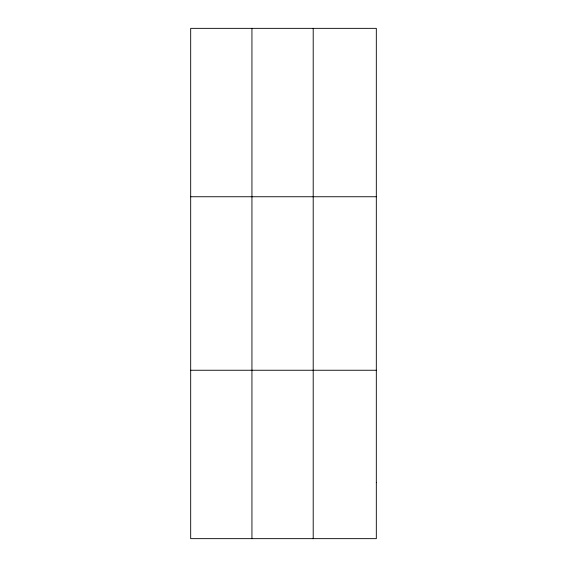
<?xml version="1.0" encoding="UTF-8"?>
<svg xmlns="http://www.w3.org/2000/svg" width="567" height="567" viewBox="0 0 567 567"><rect width="100%" height="100%" fill="white"/><g stroke="black" fill="none" stroke-linecap="round" stroke-linejoin="round"><path stroke-width="0.85" d="M251.939 28.35L251.939 538.65M313.204 28.35L313.204 538.65M190.682 196.749L376.318 196.749M190.682 370.251L376.318 370.251M376.318 482.517L376.318 538.65L190.682 538.65L190.682 28.35L376.318 28.35L376.318 482.517"/></g></svg>
